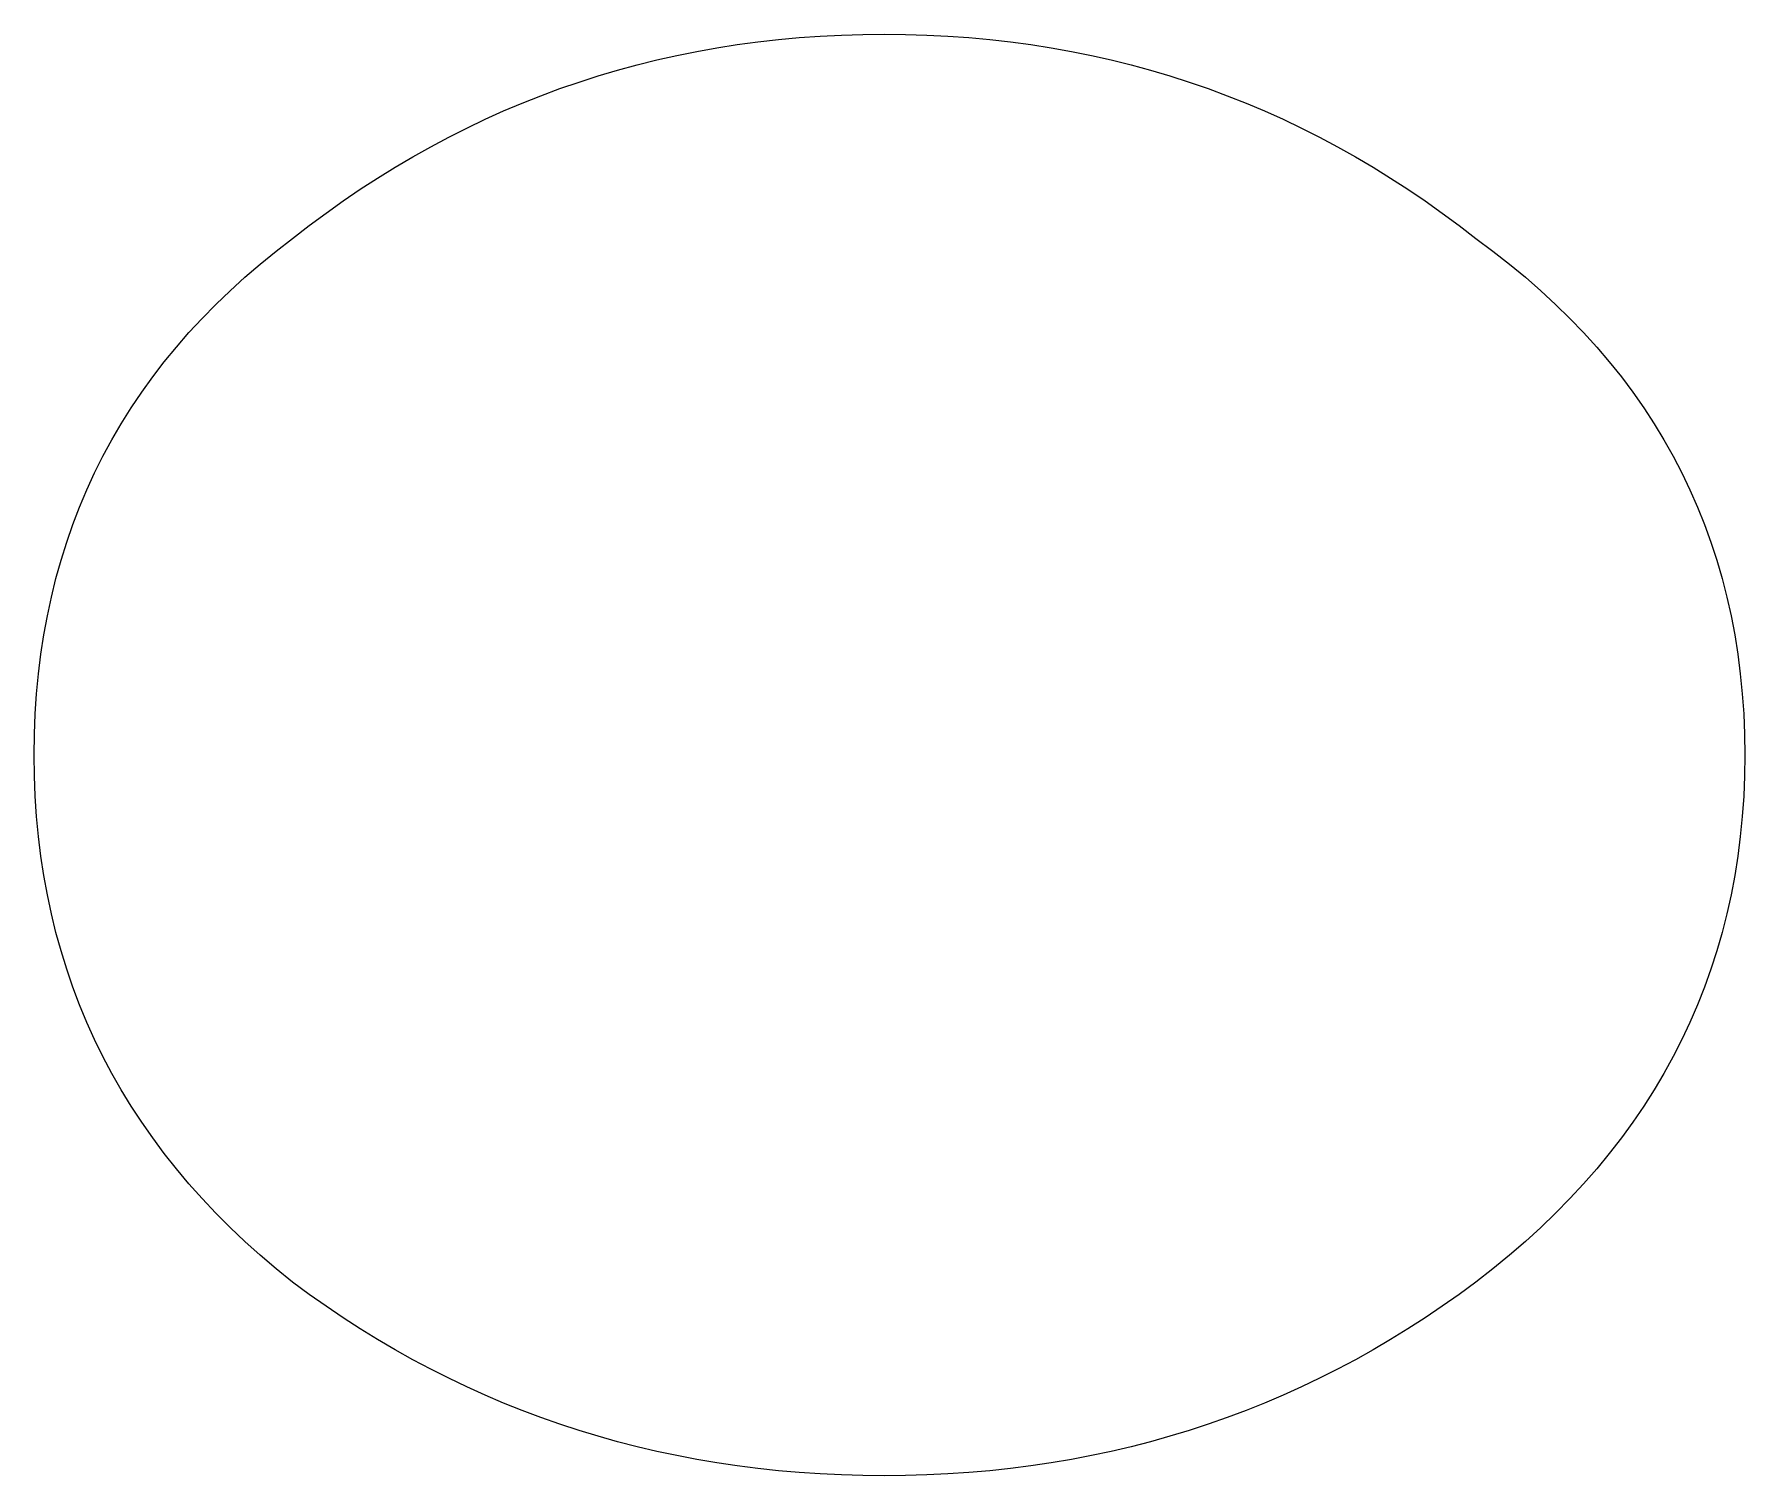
# Model space of a CAD drawing. Header units: millimetres. Extents: x -350 to 1050, y -3 to 474.
# Drawn here: x -274.38 to -268.64, y 61.62 to 66.46 of the extents above; entities that cross this region are included whole.
import ezdxf

# ---------------------------------------------------------------- set-up
doc = ezdxf.new("R2010")
doc.units = ezdxf.units.MM
doc.header["$MEASUREMENT"] = 0
doc.layers.add('Text', color=1, linetype='CONTINUOUS', lineweight=0, true_color=0xff0000)

msp = doc.modelspace()

# ---------------------------------------------------------------- linework, layer by layer
at = {"layer": 'Text'}
for p, q in [((-271.7447, 66.4526), (-271.6737, 66.4562)), ((-271.6737, 66.4562), (-271.6023, 66.4583)), ((-271.6023, 66.4583), (-271.5303, 66.459)), ((-271.5303, 66.459), (-271.4583, 66.4583)), ((-271.4583, 66.4583), (-271.3869, 66.4562)), ((-271.3869, 66.4562), (-271.3159, 66.4526)), ((-272.2265, 66.3876), (-272.1592, 66.4012)), ((-272.1592, 66.4012), (-272.0915, 66.4133)), ((-272.0915, 66.4133), (-272.0232, 66.424)), ((-272.0232, 66.424), (-271.9543, 66.4333)), ((-271.9543, 66.4333), (-271.885, 66.4412)), ((-271.885, 66.4412), (-271.8151, 66.4476)), ((-271.8151, 66.4476), (-271.7447, 66.4526)), ((-271.3159, 66.4526), (-271.2455, 66.4476)), ((-271.2455, 66.4476), (-271.1756, 66.4412)), ((-271.1756, 66.4412), (-271.1063, 66.4333)), ((-271.1063, 66.4333), (-271.0375, 66.424)), ((-271.0375, 66.424), (-270.9692, 66.4133)), ((-270.9692, 66.4133), (-270.9014, 66.4012)), ((-270.9014, 66.4012), (-270.8341, 66.3876)), ((-272.4251, 66.3383), (-272.3594, 66.3562)), ((-272.3594, 66.3562), (-272.2932, 66.3726)), ((-272.2932, 66.3726), (-272.2265, 66.3876)), ((-270.8341, 66.3876), (-270.7674, 66.3726)), ((-270.7674, 66.3726), (-270.7012, 66.3562)), ((-270.7012, 66.3562), (-270.6355, 66.3383)), ((-272.6189, 66.2762), (-272.5548, 66.2983)), ((-272.5548, 66.2983), (-272.4902, 66.319)), ((-272.4902, 66.319), (-272.4251, 66.3383)), ((-270.6355, 66.3383), (-270.5704, 66.319)), ((-270.5704, 66.319), (-270.5058, 66.2983)), ((-270.5058, 66.2983), (-270.4417, 66.2762)), ((-272.808, 66.2012), (-272.7455, 66.2276)), ((-272.7455, 66.2276), (-272.6825, 66.2526)), ((-272.6825, 66.2526), (-272.6189, 66.2762)), ((-270.4417, 66.2762), (-270.3781, 66.2526)), ((-270.3781, 66.2526), (-270.3151, 66.2276)), ((-270.3151, 66.2276), (-270.2526, 66.2012)), ((-272.9315, 66.1441), (-272.87, 66.1733)), ((-272.87, 66.1733), (-272.808, 66.2012)), ((-270.2526, 66.2012), (-270.1906, 66.1733)), ((-270.1906, 66.1733), (-270.1291, 66.1441)), ((-273.0528, 66.0812), (-272.9924, 66.1133)), ((-272.9924, 66.1133), (-272.9315, 66.1441)), ((-270.1291, 66.1441), (-270.0682, 66.1133)), ((-270.0682, 66.1133), (-270.0078, 66.0812)), ((-273.1127, 66.0476), (-273.0528, 66.0812)), ((-270.0078, 66.0812), (-269.9479, 66.0476)), ((-273.2309, 65.9762), (-273.1721, 66.0126)), ((-273.1721, 66.0126), (-273.1127, 66.0476)), ((-269.9479, 66.0476), (-269.8885, 66.0126)), ((-269.8885, 66.0126), (-269.8297, 65.9762)), ((-273.2892, 65.9384), (-273.2309, 65.9762)), ((-269.8297, 65.9762), (-269.7714, 65.9384)), ((-273.4042, 65.8584), (-273.347, 65.8991)), ((-273.347, 65.8991), (-273.2892, 65.9384)), ((-269.7714, 65.9384), (-269.7136, 65.8991)), ((-269.7136, 65.8991), (-269.6564, 65.8584)), ((-273.4609, 65.8162), (-273.4042, 65.8584)), ((-269.6564, 65.8584), (-269.5997, 65.8162)), ((-273.5722, 65.7303), (-273.5171, 65.7727)), ((-273.5171, 65.7727), (-273.4609, 65.8162)), ((-269.5997, 65.8162), (-269.5435, 65.7727)), ((-269.5435, 65.7727), (-269.4861, 65.7303)), ((-273.6254, 65.687), (-273.5722, 65.7303)), ((-269.4861, 65.7303), (-269.4307, 65.687)), ((-273.6768, 65.6428), (-273.6254, 65.687)), ((-269.4307, 65.687), (-269.3771, 65.6428)), ((-273.7743, 65.5516), (-273.7265, 65.5977)), ((-273.7265, 65.5977), (-273.6768, 65.6428)), ((-269.3771, 65.6428), (-269.3254, 65.5977)), ((-269.3254, 65.5977), (-269.2756, 65.5516)), ((-273.8203, 65.5047), (-273.7743, 65.5516)), ((-269.2756, 65.5516), (-269.2277, 65.5047)), ((-273.8645, 65.4569), (-273.8203, 65.5047)), ((-269.2277, 65.5047), (-269.1817, 65.4569)), ((-273.9069, 65.4082), (-273.8645, 65.4569)), ((-269.1817, 65.4569), (-269.1375, 65.4082)), ((-273.9475, 65.3586), (-273.9069, 65.4082)), ((-269.1375, 65.4082), (-269.0952, 65.3586)), ((-274.0233, 65.2566), (-273.9863, 65.308)), ((-273.9863, 65.308), (-273.9475, 65.3586)), ((-269.0952, 65.3586), (-269.0548, 65.308)), ((-269.0548, 65.308), (-269.0163, 65.2566)), ((-274.0585, 65.2043), (-274.0233, 65.2566)), ((-269.0163, 65.2566), (-268.9796, 65.2043)), ((-274.0918, 65.1511), (-274.0585, 65.2043)), ((-268.9796, 65.2043), (-268.9448, 65.1511)), ((-274.1234, 65.0969), (-274.0918, 65.1511)), ((-268.9448, 65.1511), (-268.9119, 65.0969)), ((-274.1532, 65.0419), (-274.1234, 65.0969)), ((-268.9119, 65.0969), (-268.8809, 65.0419)), ((-274.1812, 64.986), (-274.1532, 65.0419)), ((-268.8809, 65.0419), (-268.8518, 64.986)), ((-274.2073, 64.9291), (-274.1812, 64.986)), ((-268.8518, 64.986), (-268.8245, 64.9291)), ((-274.2317, 64.8714), (-274.2073, 64.9291)), ((-268.8245, 64.9291), (-268.7992, 64.8714)), ((-274.2542, 64.8128), (-274.2317, 64.8714)), ((-268.7992, 64.8714), (-268.7757, 64.8128)), ((-274.275, 64.7532), (-274.2542, 64.8128)), ((-268.7757, 64.8128), (-268.7541, 64.7532)), ((-274.2939, 64.6928), (-274.275, 64.7532)), ((-268.7541, 64.7532), (-268.7343, 64.6928)), ((-274.3111, 64.6314), (-274.2939, 64.6928)), ((-268.7343, 64.6928), (-268.7165, 64.6314)), ((-274.3264, 64.5692), (-274.3111, 64.6314)), ((-268.7165, 64.6314), (-268.7005, 64.5692)), ((-274.3399, 64.506), (-274.3264, 64.5692)), ((-268.7005, 64.5692), (-268.6864, 64.506)), ((-274.3517, 64.442), (-274.3399, 64.506)), ((-268.6864, 64.506), (-268.6742, 64.442)), ((-274.3616, 64.377), (-274.3517, 64.442)), ((-268.6742, 64.442), (-268.6638, 64.377)), ((-274.3697, 64.3112), (-274.3616, 64.377)), ((-268.6638, 64.377), (-268.6554, 64.3112)), ((-274.376, 64.2444), (-274.3697, 64.3112)), ((-268.6554, 64.3112), (-268.6488, 64.2444)), ((-274.3805, 64.1767), (-274.376, 64.2444)), ((-268.6488, 64.2444), (-268.6441, 64.1767)), ((-274.3832, 64.1082), (-274.3805, 64.1767)), ((-268.6441, 64.1767), (-268.6413, 64.1082)), ((-274.3841, 64.0387), (-274.3832, 64.1082)), ((-268.6413, 64.1082), (-268.6404, 64.0387)), ((-274.3832, 63.9692), (-274.3841, 64.0387)), ((-268.6404, 64.0387), (-268.6413, 63.9692)), ((-274.3805, 63.9005), (-274.3832, 63.9692)), ((-268.6413, 63.9692), (-268.6441, 63.9005)), ((-274.376, 63.8327), (-274.3805, 63.9005)), ((-268.6441, 63.9005), (-268.6488, 63.8327)), ((-274.3697, 63.7656), (-274.376, 63.8327)), ((-268.6488, 63.8327), (-268.6554, 63.7656)), ((-274.3616, 63.6994), (-274.3697, 63.7656)), ((-268.6554, 63.7656), (-268.6638, 63.6994)), ((-274.3517, 63.6341), (-274.3616, 63.6994)), ((-268.6638, 63.6994), (-268.6742, 63.6341)), ((-274.3399, 63.5695), (-274.3517, 63.6341)), ((-268.6742, 63.6341), (-268.6864, 63.5695)), ((-274.3264, 63.5058), (-274.3399, 63.5695)), ((-268.6864, 63.5695), (-268.7005, 63.5058)), ((-274.3111, 63.4429), (-274.3264, 63.5058)), ((-268.7005, 63.5058), (-268.7165, 63.4429)), ((-274.2939, 63.3809), (-274.3111, 63.4429)), ((-268.7165, 63.4429), (-268.7343, 63.3809)), ((-274.275, 63.3196), (-274.2939, 63.3809)), ((-268.7343, 63.3809), (-268.7541, 63.3196)), ((-274.2542, 63.2592), (-274.275, 63.3196)), ((-268.7541, 63.3196), (-268.7757, 63.2592)), ((-274.2317, 63.1996), (-274.2542, 63.2592)), ((-268.7757, 63.2592), (-268.7992, 63.1996)), ((-274.2073, 63.1409), (-274.2317, 63.1996)), ((-268.7992, 63.1996), (-268.8245, 63.1409)), ((-274.1812, 63.083), (-274.2073, 63.1409)), ((-268.8245, 63.1409), (-268.8518, 63.083)), ((-274.1532, 63.0259), (-274.1812, 63.083)), ((-268.8518, 63.083), (-268.8809, 63.0259)), ((-274.1234, 62.9696), (-274.1532, 63.0259)), ((-268.8809, 63.0259), (-268.9119, 62.9696)), ((-274.0918, 62.9141), (-274.1234, 62.9696)), ((-268.9119, 62.9696), (-268.9448, 62.9141)), ((-274.0585, 62.8595), (-274.0918, 62.9141)), ((-268.9448, 62.9141), (-268.9796, 62.8595)), ((-274.0233, 62.8057), (-274.0585, 62.8595)), ((-268.9796, 62.8595), (-269.0163, 62.8057)), ((-273.9863, 62.7528), (-274.0233, 62.8057)), ((-269.0163, 62.8057), (-269.0548, 62.7528)), ((-273.9475, 62.7006), (-273.9863, 62.7528)), ((-269.0548, 62.7528), (-269.0952, 62.7006)), ((-273.9069, 62.6493), (-273.9475, 62.7006)), ((-269.0952, 62.7006), (-269.1375, 62.6493)), ((-273.8645, 62.5988), (-273.9069, 62.6493)), ((-269.1375, 62.6493), (-269.1817, 62.5988)), ((-273.8203, 62.5492), (-273.8645, 62.5988)), ((-269.1817, 62.5988), (-269.2277, 62.5492)), ((-273.7743, 62.5003), (-273.8203, 62.5492)), ((-273.7265, 62.4523), (-273.7743, 62.5003)), ((-269.2756, 62.5003), (-269.3254, 62.4523)), ((-269.2277, 62.5492), (-269.2756, 62.5003)), ((-273.6768, 62.4052), (-273.7265, 62.4523)), ((-269.3254, 62.4523), (-269.3771, 62.4052)), ((-273.6254, 62.3588), (-273.6768, 62.4052)), ((-269.3771, 62.4052), (-269.4307, 62.3588)), ((-273.5722, 62.3133), (-273.6254, 62.3588)), ((-269.4307, 62.3588), (-269.4861, 62.3133)), ((-273.5171, 62.2686), (-273.5722, 62.3133)), ((-273.4609, 62.2273), (-273.5171, 62.2686)), ((-269.5435, 62.2686), (-269.5997, 62.2273)), ((-269.4861, 62.3133), (-269.5435, 62.2686)), ((-273.4042, 62.1874), (-273.4609, 62.2273)), ((-269.5997, 62.2273), (-269.6564, 62.1874)), ((-273.347, 62.1488), (-273.4042, 62.1874)), ((-273.2892, 62.1116), (-273.347, 62.1488)), ((-269.7136, 62.1488), (-269.7714, 62.1116)), ((-269.6564, 62.1874), (-269.7136, 62.1488)), ((-273.2309, 62.0758), (-273.2892, 62.1116)), ((-269.7714, 62.1116), (-269.8297, 62.0758)), ((-273.1721, 62.0413), (-273.2309, 62.0758)), ((-273.1127, 62.0081), (-273.1721, 62.0413)), ((-269.8885, 62.0413), (-269.9479, 62.0081)), ((-269.8297, 62.0758), (-269.8885, 62.0413)), ((-273.0528, 61.9763), (-273.1127, 62.0081)), ((-272.9924, 61.9458), (-273.0528, 61.9763)), ((-270.0078, 61.9763), (-270.0682, 61.9458)), ((-269.9479, 62.0081), (-270.0078, 61.9763)), ((-272.9315, 61.9168), (-272.9924, 61.9458)), ((-270.0682, 61.9458), (-270.1291, 61.9168)), ((-272.87, 61.889), (-272.9315, 61.9168)), ((-272.808, 61.8626), (-272.87, 61.889)), ((-272.7455, 61.8376), (-272.808, 61.8626)), ((-270.2526, 61.8626), (-270.3151, 61.8376)), ((-270.1906, 61.889), (-270.2526, 61.8626)), ((-270.1291, 61.9168), (-270.1906, 61.889)), ((-272.6825, 61.8139), (-272.7455, 61.8376)), ((-272.6189, 61.7916), (-272.6825, 61.8139)), ((-270.3781, 61.8139), (-270.4417, 61.7916)), ((-270.3151, 61.8376), (-270.3781, 61.8139)), ((-272.5548, 61.7706), (-272.6189, 61.7916)), ((-272.4902, 61.751), (-272.5548, 61.7706)), ((-272.4251, 61.7327), (-272.4902, 61.751)), ((-270.5704, 61.751), (-270.6355, 61.7327)), ((-270.5058, 61.7706), (-270.5704, 61.751)), ((-270.4417, 61.7916), (-270.5058, 61.7706)), ((-272.3594, 61.7158), (-272.4251, 61.7327)), ((-272.2932, 61.7002), (-272.3594, 61.7158)), ((-272.2265, 61.686), (-272.2932, 61.7002)), ((-270.7674, 61.7002), (-270.8341, 61.686)), ((-270.7012, 61.7158), (-270.7674, 61.7002)), ((-270.6355, 61.7327), (-270.7012, 61.7158)), ((-272.1592, 61.6732), (-272.2265, 61.686)), ((-272.0915, 61.6617), (-272.1592, 61.6732)), ((-272.0232, 61.6515), (-272.0915, 61.6617)), ((-271.9543, 61.6427), (-272.0232, 61.6515)), ((-271.885, 61.6353), (-271.9543, 61.6427)), ((-271.8151, 61.6292), (-271.885, 61.6353)), ((-271.1756, 61.6353), (-271.2455, 61.6292)), ((-271.1063, 61.6427), (-271.1756, 61.6353)), ((-271.0375, 61.6515), (-271.1063, 61.6427)), ((-270.9692, 61.6617), (-271.0375, 61.6515)), ((-270.9014, 61.6732), (-270.9692, 61.6617)), ((-270.8341, 61.686), (-270.9014, 61.6732)), ((-271.7447, 61.6245), (-271.8151, 61.6292)), ((-271.6737, 61.6211), (-271.7447, 61.6245)), ((-271.6023, 61.619), (-271.6737, 61.6211)), ((-271.5303, 61.6184), (-271.6023, 61.619)), ((-271.4583, 61.619), (-271.5303, 61.6184)), ((-271.3869, 61.6211), (-271.4583, 61.619)), ((-271.3159, 61.6245), (-271.3869, 61.6211)), ((-271.2455, 61.6292), (-271.3159, 61.6245))]:
    msp.add_line(p, q, dxfattribs=at)

doc.saveas('drawing.dxf')
